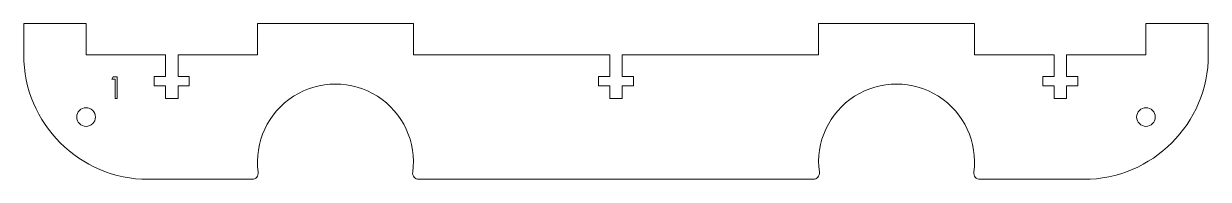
# Model space of a CAD drawing. Header units: millimetres. Extents: x 4.9 to 23.9, y 10 to 12.5.
import ezdxf

# ---------------------------------------------------------------- set-up
doc = ezdxf.new("R2010")
doc.units = ezdxf.units.MM

msp = doc.modelspace()

# ---------------------------------------------------------------- linework, layer by layer
at = {"color": 7, "linetype": 'Continuous', "lineweight": 15}
for p, q in [((4.905, 12.48), (4.905, 11.98)), ((5.905, 12.48), (4.905, 12.48)), ((5.905, 12.48), (5.905, 11.98)), ((8.655, 12.48), (8.655, 11.98)), ((11.155, 12.48), (8.655, 12.48)), ((11.155, 12.48), (11.155, 11.98)), ((17.655, 12.48), (17.655, 11.98)), ((20.155, 12.48), (17.655, 12.48)), ((20.155, 12.48), (20.155, 11.98)), ((22.905, 12.48), (22.905, 11.98)), ((23.905, 12.48), (22.905, 12.48)), ((23.905, 11.98), (23.905, 12.48)), ((5.905, 11.98), (7.18, 11.98)), ((7.18, 11.98), (7.18, 11.63)), ((7.38, 11.63), (7.38, 11.98)), ((7.38, 11.98), (8.655, 11.98)), ((11.155, 11.98), (14.305, 11.98)), ((14.305, 11.98), (14.305, 11.63)), ((14.505, 11.63), (14.505, 11.98)), ((14.505, 11.98), (17.655, 11.98)), ((20.155, 11.98), (21.43, 11.98)), ((21.43, 11.98), (21.43, 11.63)), ((21.63, 11.63), (21.63, 11.98)), ((21.63, 11.98), (22.905, 11.98)), ((6.319, 11.591), (6.34, 11.627)), ((6.373, 11.591), (6.319, 11.591)), ((6.34, 11.627), (6.404, 11.627)), ((6.373, 11.277), (6.373, 11.591)), ((6.404, 11.627), (6.404, 11.277)), ((7.18, 11.63), (7, 11.63)), ((7, 11.63), (7, 11.48)), ((7.56, 11.63), (7.38, 11.63)), ((7.56, 11.48), (7.56, 11.63)), ((14.305, 11.63), (14.125, 11.63)), ((14.125, 11.63), (14.125, 11.48)), ((14.685, 11.63), (14.505, 11.63)), ((14.685, 11.48), (14.685, 11.63)), ((21.25, 11.63), (21.25, 11.48)), ((21.43, 11.63), (21.25, 11.63)), ((21.81, 11.63), (21.63, 11.63)), ((21.81, 11.48), (21.81, 11.63)), ((7, 11.48), (7.18, 11.48)), ((7.18, 11.48), (7.18, 11.28)), ((7.38, 11.28), (7.38, 11.48)), ((7.38, 11.48), (7.56, 11.48)), ((14.125, 11.48), (14.305, 11.48)), ((14.305, 11.48), (14.305, 11.28)), ((14.505, 11.28), (14.505, 11.48)), ((14.505, 11.48), (14.685, 11.48)), ((21.25, 11.48), (21.43, 11.48)), ((21.43, 11.48), (21.43, 11.28)), ((21.63, 11.28), (21.63, 11.48)), ((21.63, 11.48), (21.81, 11.48)), ((6.404, 11.277), (6.373, 11.277)), ((7.18, 11.28), (7.38, 11.28)), ((14.305, 11.28), (14.505, 11.28)), ((21.43, 11.28), (21.63, 11.28)), ((6.905, 9.98), (8.567, 9.98)), ((11.243, 9.98), (17.567, 9.98)), ((20.243, 9.98), (21.905, 9.98))]:
    msp.add_line(p, q, dxfattribs=at)
for centre in [(5.905, 10.98), (22.905, 10.98)]:
    msp.add_circle(centre, 0.15, dxfattribs=at)
for centre, radius, start, end in [((6.905, 11.98), 2, 180, 270), ((21.905, 11.98), 2, 270, 0), ((9.905, 10.26), 1.25, 352.3377, 187.6623), ((18.905, 10.26), 1.25, 352.3377, 187.6623), ((8.567, 10.08), 0.1, 270, 7.6623), ((11.243, 10.08), 0.1, 172.3377, 270), ((17.567, 10.08), 0.1, 270, 7.6623), ((20.243, 10.08), 0.1, 172.3377, 270)]:
    msp.add_arc(centre, radius, start, end, dxfattribs=at)

doc.saveas('drawing.dxf')
